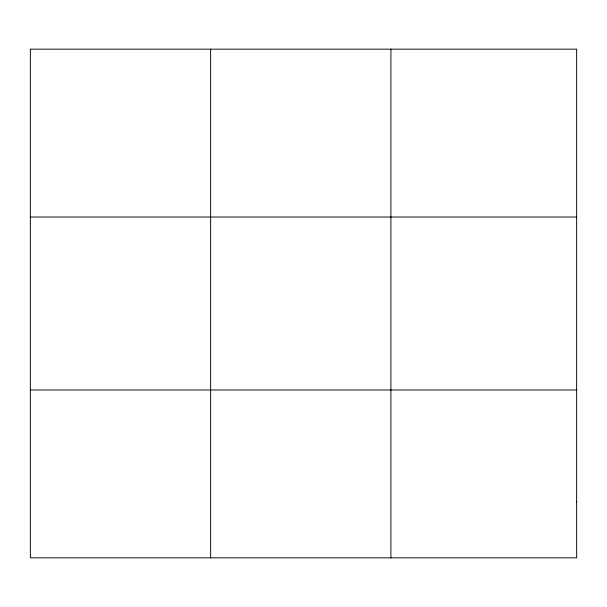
<?xml version="1.0" encoding="UTF-8"?>
<svg xmlns="http://www.w3.org/2000/svg" width="607" height="607" viewBox="0 0 607 607"><rect width="100%" height="100%" fill="white"/><g stroke="black" fill="none" stroke-linecap="round" stroke-linejoin="round"><path stroke-width="0.91" d="M210.629 49.167L210.629 557.833M390.908 49.167L390.908 557.833M30.35 217.025L576.65 217.025M30.35 389.975L576.65 389.975M576.65 501.883L576.65 557.833L30.35 557.833L30.35 49.167L576.65 49.167L576.65 501.883"/></g></svg>
